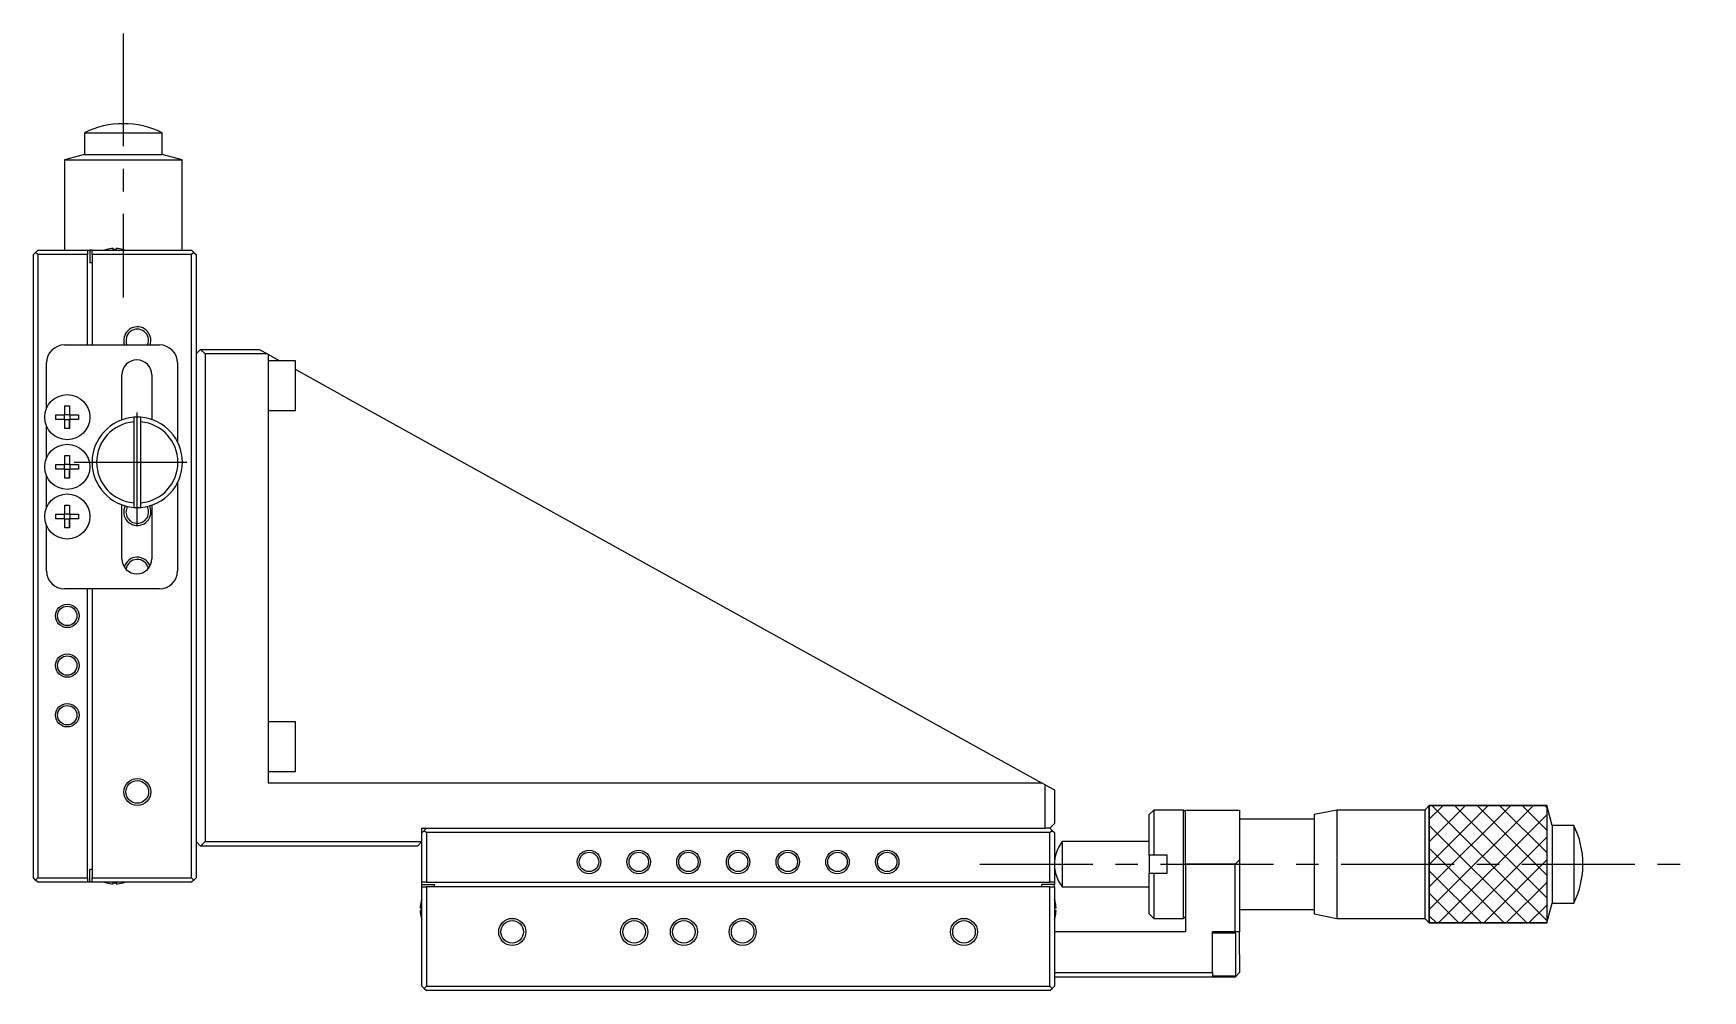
# Model space of a CAD drawing. Extents: x -435 to 368, y 36 to 632.
# Drawn here: x -361.8 to -177.1, y 331.1 to 437.1 of the extents above; entities that cross this region are included whole.
import ezdxf

# ---------------------------------------------------------------- set-up
doc = ezdxf.new("R2010")
doc.units = 0
doc.header["$LTSCALE"] = 10
doc.linetypes.add('CENTER', pattern=[2, 1.25, -0.25, 0.25, -0.25])
doc.linetypes.add('DASHED', pattern=[3.5, 2, -1.5])
doc.layers.get('0').update_dxf_attribs({"linetype": 'CONTINUOUS'})
doc.layers.add('CENTER', color=1, linetype='CENTER')

msp = doc.modelspace()

# ---------------------------------------------------------------- linework, layer by layer
at = {"color": 7, "linetype": 'CONTINUOUS'}
for p, q in [((-356.175723, 426.05899), (-347.575723, 426.05899)), ((-356.175723, 426.05899), (-356.175723, 423.648479)), ((-347.575723, 423.648479), (-347.575723, 426.05899)), ((-356.175723, 423.648479), (-358.375722, 423.058991)), ((-356.175723, 423.648479), (-347.575723, 423.648479)), ((-345.375724, 423.058991), (-347.575723, 423.648479)), ((-358.375722, 423.058991), (-345.375724, 423.058991)), ((-358.375722, 423.058991), (-358.375722, 413.058984)), ((-345.375724, 413.058984), (-345.375724, 423.058991)), ((-361.825723, 412.558984), (-361.575723, 412.808984)), ((-361.825723, 343.558984), (-361.825723, 412.558984)), ((-361.575723, 412.808984), (-361.325723, 413.058984)), ((-361.325723, 412.558984), (-361.575723, 412.808984)), ((-361.325723, 413.058984), (-355.825723, 413.058984)), ((-361.325723, 412.558984), (-361.325723, 343.558984)), ((-355.825723, 412.558984), (-361.325723, 412.558984)), ((-355.825723, 413.058984), (-355.825723, 412.558984)), ((-355.825723, 413.058984), (-355.575723, 413.058984)), ((-355.825723, 402.558984), (-355.825723, 412.558984)), ((-355.575723, 413.058984), (-355.575723, 411.658984)), ((-355.325723, 413.058984), (-355.575723, 413.058984)), ((-355.325723, 413.058984), (-344.325723, 413.058984)), ((-355.325723, 412.558984), (-355.325723, 413.058984)), ((-344.325723, 412.558984), (-355.325723, 412.558984)), ((-355.325723, 412.558984), (-355.325723, 402.558984)), ((-353.712084, 413.128506), (-353.714339, 413.133128)), ((-353.005723, 413.128506), (-353.005723, 413.248843)), ((-352.645723, 413.128506), (-353.005723, 413.128506)), ((-352.645723, 413.248843), (-352.645723, 413.128506)), ((-351.937107, 413.133128), (-351.939361, 413.128506)), ((-344.325723, 413.058984), (-344.075723, 412.808984)), ((-344.075723, 412.808984), (-344.325723, 412.558984)), ((-344.325723, 343.558984), (-344.325723, 412.558984)), ((-344.075723, 412.808984), (-343.825723, 412.558984)), ((-343.825723, 412.558984), (-343.825723, 343.558984)), ((-355.325723, 411.658984), (-355.575723, 411.658984)), ((-358.375723, 402.558984), (-347.875723, 402.558984)), ((-343.325723, 402.058984), (-343.825723, 401.558984)), ((-342.825723, 401.558984), (-343.325723, 402.058984)), ((-343.325723, 402.058984), (-336.825723, 402.058984)), ((-342.825723, 401.558984), (-342.825723, 347.558984)), ((-335.923699, 401.558984), (-342.825723, 401.558984)), ((-336.825723, 402.058984), (-335.923699, 401.558984)), ((-335.825723, 401.504675), (-335.923699, 401.558984)), ((-335.825723, 401.504675), (-335.825723, 354.058984)), ((-334.570663, 400.808984), (-335.825723, 401.504675)), ((-360.375723, 395.53878), (-360.375723, 400.558984)), ((-352.025723, 394.261111), (-352.025723, 399.258984)), ((-348.725723, 399.258984), (-348.725723, 394.296072)), ((-345.875723, 400.558984), (-345.875723, 391.838787)), ((-332.825723, 400.808984), (-335.825723, 400.808984)), ((-332.825723, 395.308984), (-332.825723, 400.808984)), ((-327.825723, 397.070203), (-332.825723, 399.841748)), ((-358.335723, 395.817574), (-357.815723, 395.817574)), ((-358.335723, 394.818984), (-358.335723, 395.817574)), ((-357.815723, 395.817574), (-357.815723, 394.818984)), ((-357.815723, 395.817574), (-357.815723, 394.860359)), ((-327.825723, 397.070203), (-250.231431, 354.058984)), ((-360.375723, 390.03878), (-360.375723, 393.579188)), ((-359.334312, 394.818984), (-358.335723, 394.818984)), ((-359.334312, 394.298984), (-359.334312, 394.818984)), ((-358.335723, 394.298984), (-359.334312, 394.298984)), ((-358.377098, 394.298984), (-358.377098, 394.818984)), ((-358.335723, 394.860359), (-357.815723, 394.860359)), ((-358.335723, 393.300395), (-358.335723, 394.298984)), ((-357.815723, 394.257609), (-358.335723, 394.257609)), ((-357.815723, 394.860359), (-357.815723, 394.818984)), ((-357.815723, 394.818984), (-356.817133, 394.818984)), ((-357.815723, 394.298984), (-357.815723, 393.300395)), ((-356.817133, 394.298984), (-357.815723, 394.298984)), ((-357.815723, 394.298984), (-357.815723, 394.257609)), ((-357.815723, 393.300395), (-357.815723, 394.257609)), ((-357.774348, 394.818984), (-357.774348, 394.298984)), ((-356.817133, 394.818984), (-356.817133, 394.298984)), ((-350.725723, 394.542958), (-350.725723, 394.041171)), ((-350.725723, 394.041171), (-350.725723, 385.076797)), ((-349.925723, 394.041171), (-349.925723, 394.542958)), ((-349.925723, 384.57501), (-349.925723, 394.542958)), ((-349.925723, 385.076797), (-349.925723, 394.041171)), ((-335.825723, 395.308984), (-332.825723, 395.308984)), ((-357.815723, 393.300395), (-358.335723, 393.300395)), ((-358.335723, 390.317574), (-357.815723, 390.317574)), ((-358.335723, 389.318984), (-358.335723, 390.317574)), ((-357.815723, 390.317574), (-357.815723, 389.318984)), ((-357.815723, 390.317574), (-357.815723, 389.360359)), ((-360.375723, 384.53878), (-360.375723, 388.079188)), ((-359.334312, 389.318984), (-358.335723, 389.318984)), ((-359.334312, 388.798984), (-359.334312, 389.318984)), ((-358.335723, 388.798984), (-359.334312, 388.798984)), ((-358.377098, 388.798984), (-358.377098, 389.318984)), ((-358.335723, 389.360359), (-357.815723, 389.360359)), ((-358.335723, 387.800395), (-358.335723, 388.798984)), ((-357.815723, 388.757609), (-358.335723, 388.757609)), ((-357.815723, 389.360359), (-357.815723, 389.318984)), ((-357.815723, 389.318984), (-356.817133, 389.318984)), ((-357.815723, 388.798984), (-357.815723, 387.800395)), ((-356.817133, 388.798984), (-357.815723, 388.798984)), ((-357.815723, 388.798984), (-357.815723, 388.757609)), ((-357.815723, 387.800395), (-357.815723, 388.757609)), ((-357.774348, 389.318984), (-357.774348, 388.798984)), ((-356.817133, 389.318984), (-356.817133, 388.798984)), ((-357.815723, 387.800395), (-358.335723, 387.800395)), ((-345.875723, 387.279181), (-345.875723, 377.558984)), ((-358.335723, 384.817574), (-357.815723, 384.817574)), ((-358.335723, 383.818984), (-358.335723, 384.817574)), ((-357.815723, 384.817574), (-357.815723, 383.818984)), ((-357.815723, 384.817574), (-357.815723, 383.860359)), ((-352.025723, 378.858984), (-352.025723, 384.856857)), ((-350.725723, 385.076797), (-350.725723, 384.57501)), ((-349.925723, 384.57501), (-349.925723, 385.076797)), ((-348.725723, 384.821896), (-348.725723, 378.858984)), ((-360.375723, 377.558984), (-360.375723, 382.579188)), ((-359.334312, 383.818984), (-358.335723, 383.818984)), ((-359.334312, 383.298984), (-359.334312, 383.818984)), ((-358.335723, 383.298984), (-359.334312, 383.298984)), ((-358.377098, 383.298984), (-358.377098, 383.818984)), ((-358.335723, 383.860359), (-357.815723, 383.860359)), ((-358.335723, 382.300395), (-358.335723, 383.298984)), ((-357.815723, 383.257609), (-358.335723, 383.257609)), ((-357.815723, 383.860359), (-357.815723, 383.818984)), ((-357.815723, 383.818984), (-356.817133, 383.818984)), ((-357.815723, 383.298984), (-357.815723, 382.300395)), ((-356.817133, 383.298984), (-357.815723, 383.298984)), ((-357.815723, 383.298984), (-357.815723, 383.257609)), ((-357.815723, 382.300395), (-357.815723, 383.257609)), ((-357.774348, 383.818984), (-357.774348, 383.298984)), ((-356.817133, 383.818984), (-356.817133, 383.298984)), ((-357.815723, 382.300395), (-358.335723, 382.300395)), ((-347.875723, 375.558984), (-358.375723, 375.558984)), ((-355.825723, 343.558984), (-355.825723, 375.558984)), ((-355.325723, 375.558984), (-355.325723, 343.558984)), ((-332.825723, 360.808984), (-335.825723, 360.808984)), ((-332.825723, 355.308984), (-332.825723, 360.808984)), ((-335.825723, 355.308984), (-332.825723, 355.308984)), ((-335.825723, 354.058984), (-250.231431, 354.058984)), ((-249.825723, 353.834097), (-250.231431, 354.058984)), ((-249.825723, 349.058984), (-249.825723, 353.834097)), ((-249.825723, 353.834097), (-248.825723, 353.279788)), ((-248.825723, 353.279788), (-248.825723, 349.558984)), ((-237.825723, 351.058984), (-238.325723, 350.558984)), ((-237.825723, 351.058984), (-237.825723, 346.058984)), ((-234.525723, 351.058984), (-237.825723, 351.058984)), ((-234.525723, 345.058984), (-234.525723, 351.058984)), ((-234.325723, 350.858984), (-234.525723, 351.058984)), ((-234.325723, 345.058984), (-234.325723, 351.058984)), ((-234.325723, 351.058984), (-228.325723, 351.058984)), ((-228.325723, 351.058984), (-228.325723, 345.558984)), ((-217.575724, 351.05898), (-220.075723, 350.558981)), ((-217.575724, 351.05898), (-217.575724, 339.058988)), ((-207.825719, 351.05898), (-217.575724, 351.05898)), ((-207.325717, 351.558983), (-207.825719, 351.05898)), ((-207.825719, 351.05898), (-207.825719, 339.058988)), ((-193.736228, 349.358984), (-194.325716, 351.558983)), ((-249.325723, 349.058984), (-248.825723, 349.558984)), ((-238.325723, 346.058984), (-238.325723, 350.558984)), ((-220.075723, 350.058984), (-228.325723, 350.058984)), ((-220.075723, 350.558981), (-220.075723, 339.558987)), ((-193.736228, 349.358984), (-193.736228, 340.758984)), ((-191.325717, 349.358984), (-193.736228, 349.358984)), ((-191.325717, 349.358984), (-191.325717, 340.758984)), ((-343.825723, 347.558984), (-343.325723, 347.058984)), ((-343.325723, 347.058984), (-342.825723, 347.558984)), ((-342.825723, 347.558984), (-318.825723, 347.558984)), ((-318.825723, 347.558984), (-319.325723, 347.058984)), ((-318.825723, 349.058984), (-249.825723, 349.058984)), ((-318.825723, 347.558984), (-318.825723, 349.058984)), ((-318.825723, 348.558984), (-318.575723, 348.808984)), ((-318.825723, 343.058984), (-318.825723, 347.558984)), ((-318.575723, 348.808984), (-318.325723, 349.058984)), ((-318.575723, 348.808984), (-318.325723, 348.558984)), ((-249.325723, 348.558984), (-318.325723, 348.558984)), ((-318.325723, 348.558984), (-318.325723, 343.058984)), ((-249.325723, 349.058984), (-249.825723, 349.058984)), ((-249.325723, 349.058984), (-249.075723, 348.808984)), ((-249.325723, 348.558984), (-249.075723, 348.808984)), ((-249.325723, 343.058984), (-249.325723, 348.558984)), ((-249.075723, 348.808984), (-248.825723, 348.558984)), ((-248.825723, 348.558984), (-248.825723, 343.058984)), ((-247.948214, 347.55898), (-247.948214, 342.558988)), ((-238.325723, 347.55898), (-247.948214, 347.55898)), ((-319.325723, 347.058984), (-343.325723, 347.058984)), ((-238.325723, 346.059056), (-238.325723, 345.058999)), ((-237.825723, 346.058984), (-238.325723, 346.058984)), ((-236.325723, 346.058984), (-237.825723, 346.058984)), ((-236.325723, 344.058984), (-236.325723, 346.058984)), ((-228.825723, 345.058984), (-228.325723, 345.558984)), ((-228.325723, 345.558984), (-228.325723, 337.558984)), ((-355.325723, 344.458984), (-355.575723, 344.458984)), ((-355.575723, 343.058984), (-355.575723, 344.458984)), ((-238.325723, 345.058999), (-238.325723, 344.058984)), ((-238.325723, 339.558984), (-238.325723, 344.058984)), ((-238.325723, 344.058984), (-237.825723, 344.058984)), ((-237.825723, 344.058984), (-237.825723, 339.058984)), ((-237.825723, 344.058984), (-236.325723, 344.058984)), ((-234.525723, 339.058984), (-234.525723, 345.058984)), ((-228.825723, 345.058984), (-234.325723, 345.058984)), ((-234.325723, 345.058984), (-234.325723, 337.558984)), ((-228.825723, 337.558984), (-228.825723, 345.058984)), ((-361.575723, 343.308984), (-361.825723, 343.558984)), ((-361.575723, 343.308984), (-361.325723, 343.558984)), ((-361.325723, 343.058984), (-361.575723, 343.308984)), ((-361.325723, 343.558984), (-355.825723, 343.558984)), ((-355.825723, 343.058984), (-361.325723, 343.058984)), ((-355.825723, 343.558984), (-355.825723, 343.058984)), ((-355.575723, 343.058984), (-355.825723, 343.058984)), ((-355.325723, 343.058984), (-355.575723, 343.058984)), ((-355.325723, 343.558984), (-344.325723, 343.558984)), ((-355.325723, 343.058984), (-355.325723, 343.558984)), ((-344.325723, 343.058984), (-355.325723, 343.058984)), ((-353.714339, 342.98484), (-353.712084, 342.989462)), ((-353.005723, 342.989462), (-352.645723, 342.989462)), ((-353.005723, 342.869125), (-353.005723, 342.989462)), ((-352.645723, 342.989462), (-352.645723, 342.869125)), ((-351.939361, 342.989462), (-351.937107, 342.98484)), ((-344.325723, 343.558984), (-344.075723, 343.308984)), ((-344.075723, 343.308984), (-344.325723, 343.058984)), ((-343.825723, 343.558984), (-344.075723, 343.308984)), ((-318.325723, 343.058984), (-318.825723, 343.058984)), ((-318.825723, 342.808984), (-318.825723, 343.058984)), ((-318.825723, 342.808984), (-317.425723, 342.808984)), ((-318.825723, 342.558984), (-318.825723, 342.808984)), ((-318.825723, 331.558984), (-318.825723, 342.558984)), ((-318.825723, 342.558984), (-318.325723, 342.558984)), ((-318.325723, 343.058984), (-249.325723, 343.058984)), ((-318.325723, 342.558984), (-318.325723, 331.558984)), ((-249.325723, 342.558984), (-318.325723, 342.558984)), ((-317.425723, 342.558984), (-317.425723, 342.808984)), ((-250.225723, 342.558984), (-250.225723, 342.808984)), ((-248.825723, 342.808984), (-250.225723, 342.808984)), ((-248.825723, 343.058984), (-249.325723, 343.058984)), ((-249.325723, 331.558984), (-249.325723, 342.558984)), ((-249.325723, 342.558984), (-248.825723, 342.558984)), ((-248.825723, 343.058984), (-248.825723, 342.808984)), ((-248.825723, 342.558984), (-248.825723, 342.808984)), ((-248.825723, 342.558984), (-248.825723, 331.558984)), ((-247.948214, 342.558988), (-238.325723, 342.558988)), ((-319.015582, 340.238984), (-318.895245, 340.238984)), ((-318.899867, 340.9476), (-318.895245, 340.945346)), ((-318.895245, 340.238984), (-318.895245, 339.878984)), ((-248.756201, 340.945346), (-248.751579, 340.9476)), ((-248.756201, 340.238984), (-248.635864, 340.238984)), ((-248.756201, 339.878984), (-248.756201, 340.238984)), ((-228.325723, 340.058984), (-220.075723, 340.058984)), ((-194.325716, 338.558985), (-193.736228, 340.758984)), ((-193.736228, 340.758984), (-191.325717, 340.758984)), ((-318.895245, 339.878984), (-319.015582, 339.878984)), ((-318.895245, 339.172623), (-318.899867, 339.170368)), ((-248.635864, 339.878984), (-248.756201, 339.878984)), ((-248.751579, 339.170368), (-248.756201, 339.172623)), ((-238.325723, 339.558984), (-237.825723, 339.058984)), ((-237.825723, 339.058984), (-234.525723, 339.058984)), ((-234.525723, 339.058984), (-234.325723, 339.258984)), ((-220.075723, 339.558987), (-217.575724, 339.058988)), ((-217.575724, 339.058988), (-207.825719, 339.058988)), ((-207.825719, 339.058988), (-207.325717, 338.558985)), ((-234.325723, 337.558984), (-248.825723, 337.558984)), ((-228.825723, 337.558984), (-231.325723, 337.558984)), ((-231.325723, 333.058984), (-231.325723, 337.558984)), ((-228.725723, 337.408984), (-231.325723, 337.408984)), ((-228.325723, 337.558984), (-228.825723, 337.558984)), ((-228.725723, 332.708984), (-228.725723, 337.408984)), ((-228.325723, 335.058984), (-228.325723, 337.558984)), ((-228.325723, 335.058984), (-228.325723, 333.058984)), ((-248.825723, 333.058984), (-231.325723, 333.058984)), ((-231.325723, 332.558984), (-248.825723, 332.558984)), ((-231.325723, 333.058984), (-231.325723, 332.558984)), ((-231.325723, 332.708984), (-228.725723, 332.708984)), ((-228.825723, 332.558984), (-231.325723, 332.558984)), ((-228.825723, 332.558984), (-228.325723, 333.058984)), ((-318.575723, 331.308984), (-318.825723, 331.558984)), ((-318.325723, 331.558984), (-318.575723, 331.308984)), ((-318.575723, 331.308984), (-318.325723, 331.058984)), ((-318.325723, 331.558984), (-249.325723, 331.558984)), ((-249.325723, 331.058984), (-318.325723, 331.058984)), ((-249.075723, 331.308984), (-249.325723, 331.558984)), ((-249.325723, 331.058984), (-249.075723, 331.308984)), ((-248.825723, 331.558984), (-249.075723, 331.308984))]:
    msp.add_line(p, q, dxfattribs=at)
at = {"color": 3, "linetype": 'CONTINUOUS'}
for p, q in [((-207.325717, 351.558983), (-207.325717, 338.558985)), ((-194.325716, 351.558983), (-207.325717, 351.558983)), ((-207.325717, 350.039576), (-205.80631, 351.558983)), ((-207.325717, 347.539576), (-203.30631, 351.558983)), ((-207.325717, 345.039576), (-200.80631, 351.558983)), ((-207.325717, 342.539576), (-198.30631, 351.558983)), ((-207.325717, 340.039576), (-195.80631, 351.558983)), ((-207.042251, 351.558983), (-194.325716, 338.842448)), ((-204.542251, 351.558983), (-194.325716, 341.342448)), ((-202.042251, 351.558983), (-194.325716, 343.842448)), ((-199.542251, 351.558983), (-194.325716, 346.342448)), ((-197.042251, 351.558983), (-194.325716, 348.842448)), ((-194.542251, 351.558983), (-194.325716, 351.342448)), ((-194.325716, 351.558983), (-194.325716, 338.558985)), ((-207.325717, 349.342449), (-196.542253, 338.558985)), ((-206.306308, 338.558985), (-194.325716, 350.539577)), ((-203.806308, 338.558985), (-194.325716, 348.039577)), ((-207.325717, 346.842449), (-199.042253, 338.558985)), ((-201.306308, 338.558985), (-194.325716, 345.539577)), ((-207.325717, 344.342449), (-201.542253, 338.558985)), ((-207.325717, 341.842449), (-204.042253, 338.558985)), ((-198.806308, 338.558985), (-194.325716, 343.039577)), ((-196.306308, 338.558985), (-194.325716, 340.539577)), ((-207.325717, 339.342449), (-206.542253, 338.558985)), ((-207.325717, 338.558985), (-194.325716, 338.558985))]:
    msp.add_line(p, q, dxfattribs=at)
at = {"color": 3, "linetype": 'DASHED'}
for p, q in [((-207.325717, 338.558985), (-207.325717, 351.558983)), ((-207.325717, 351.558983), (-194.325716, 351.558983)), ((-194.325716, 351.558983), (-194.325716, 338.558985)), ((-194.325716, 338.558985), (-207.325717, 338.558985))]:
    msp.add_line(p, q, dxfattribs=at)
at = {"color": 7, "linetype": 'CONTINUOUS'}
for centre, radius in [((-358.075723, 394.558984), 2.5), ((-358.075723, 389.058984), 2.5), ((-358.075723, 383.558984), 2.5), ((-358.075723, 372.558984), 1.075), ((-358.075723, 367.058984), 1.075), ((-358.075723, 361.558984), 1.075), ((-350.325723, 353.058984), 1.25), ((-300.325723, 345.308984), 1.075), ((-294.825723, 345.308984), 1.075), ((-289.325723, 345.308984), 1.075), ((-283.825723, 345.308984), 1.075), ((-278.325723, 345.308984), 1.075), ((-272.825723, 345.308984), 1.075), ((-267.325723, 345.308984), 1.075), ((-308.825723, 337.558984), 1.25), ((-295.325723, 337.558984), 1.25), ((-289.825723, 337.558984), 1.25), ((-283.325723, 337.558984), 1.25), ((-258.825723, 337.558984), 1.25)]:
    msp.add_circle(centre, radius, dxfattribs=at)
at = {"color": 3, "linetype": 'CONTINUOUS'}
for centre, radius in [((-358.075723, 372.558984), 1.3), ((-358.075723, 367.058984), 1.3), ((-358.075723, 361.558984), 1.3), ((-350.325723, 353.058984), 1.5), ((-300.325723, 345.308984), 1.3), ((-294.825723, 345.308984), 1.3), ((-289.325723, 345.308984), 1.3), ((-283.825723, 345.308984), 1.3), ((-278.325723, 345.308984), 1.3), ((-272.825723, 345.308984), 1.3), ((-267.325723, 345.308984), 1.3), ((-308.825723, 337.558984), 1.5), ((-295.325723, 337.558984), 1.5), ((-289.825723, 337.558984), 1.5), ((-283.325723, 337.558984), 1.5), ((-258.825723, 337.558984), 1.5)]:
    msp.add_circle(centre, radius, dxfattribs=at)
at = {"color": 7, "linetype": 'CONTINUOUS'}
for centre, radius, start, end in [((-351.875723, 417.31399), 9.745001, 63.816209, 116.183791), ((-352.825723, 410.058984), 3.2, 106.122533, 110.364135), ((-352.825723, 410.058984), 3.194933, 93.229709, 106.106712), ((-352.825723, 410.058984), 3.194933, 73.893288, 86.770291), ((-352.825723, 410.058984), 3.2, 69.635865, 73.877467), ((-350.325723, 403.058984), 1.25, 336.421822, 203.578178), ((-358.375723, 400.558984), 2, 90, 180), ((-350.375723, 399.258984), 1.65, 0, 180), ((-347.875723, 400.558984), 2, 0, 90), ((-350.325723, 389.558984), 5, 94.588566, 265.411434), ((-350.325723, 389.558984), 4.5, 95.099689, 264.900311), ((-350.325723, 389.558984), 5, 85.411434, 94.588566), ((-350.325723, 389.558984), 5, 274.588566, 85.411434), ((-350.325723, 389.558984), 4.5, 275.099689, 84.900311), ((-350.325723, 384.058984), 1.25, 150.300272, 270), ((-350.325723, 389.558984), 5, 265.411434, 274.588566), ((-350.325723, 384.058984), 1.25, 270, 29.699728), ((-350.375723, 378.858984), 1.65, 180, 0), ((-350.325723, 377.558984), 1.25, 11.625779, 172.779417), ((-358.375723, 377.558984), 2, 180, 270), ((-347.875723, 377.558984), 2, 270, 0), ((-200.070717, 345.058984), 9.745001, 333.816209, 26.183791), ((-244.825718, 345.058984), 3.999997, 141.317811, 180), ((-244.825718, 345.058984), 3.999997, 180, 218.682189), ((-352.825723, 346.058984), 3.2, 249.635865, 253.877467), ((-352.825723, 346.058984), 3.194933, 253.893288, 266.770291), ((-352.825723, 346.058984), 3.194933, 273.229709, 286.106712), ((-352.825723, 346.058984), 3.2, 286.122533, 290.364135), ((-315.825723, 340.058984), 3.194933, 163.893288, 176.770291), ((-315.825723, 340.058984), 3.2, 159.635865, 163.877467), ((-251.825723, 340.058984), 3.2, 16.122533, 20.364135), ((-251.825723, 340.058984), 3.194933, 3.229709, 16.106712), ((-315.825723, 340.058984), 3.194933, 183.229709, 196.106712), ((-315.825723, 340.058984), 3.2, 196.122533, 200.364135), ((-251.825723, 340.058984), 3.2, 339.635865, 343.877467), ((-251.825723, 340.058984), 3.194933, 343.893288, 356.770291)]:
    msp.add_arc(centre, radius, start, end, dxfattribs=at)
at = {"color": 3, "linetype": 'CONTINUOUS'}
for centre, start, end in [((-350.325723, 403.058984), 0, 199.471221), ((-350.325723, 403.058984), 340.528779, 0), ((-350.325723, 384.058984), 152.964308, 0), ((-350.325723, 384.058984), 0, 27.035692), ((-350.325723, 377.558984), 20.417947, 163.987249)]:
    msp.add_arc(centre, 1.5, start, end, dxfattribs=at)
at = {"layer": 'CENTER', "color": 1, "linetype": 'CENTER'}
for p, q in [((-351.875723, 437.058988), (-351.875723, 407.808988)), ((-350.325723, 382.558984), (-350.325723, 396.558984)), ((-357.325723, 389.558984), (-343.325723, 389.558984)), ((-257.075719, 345.058984), (-177.075719, 345.058984))]:
    msp.add_line(p, q, dxfattribs=at)

doc.saveas('drawing.dxf')
